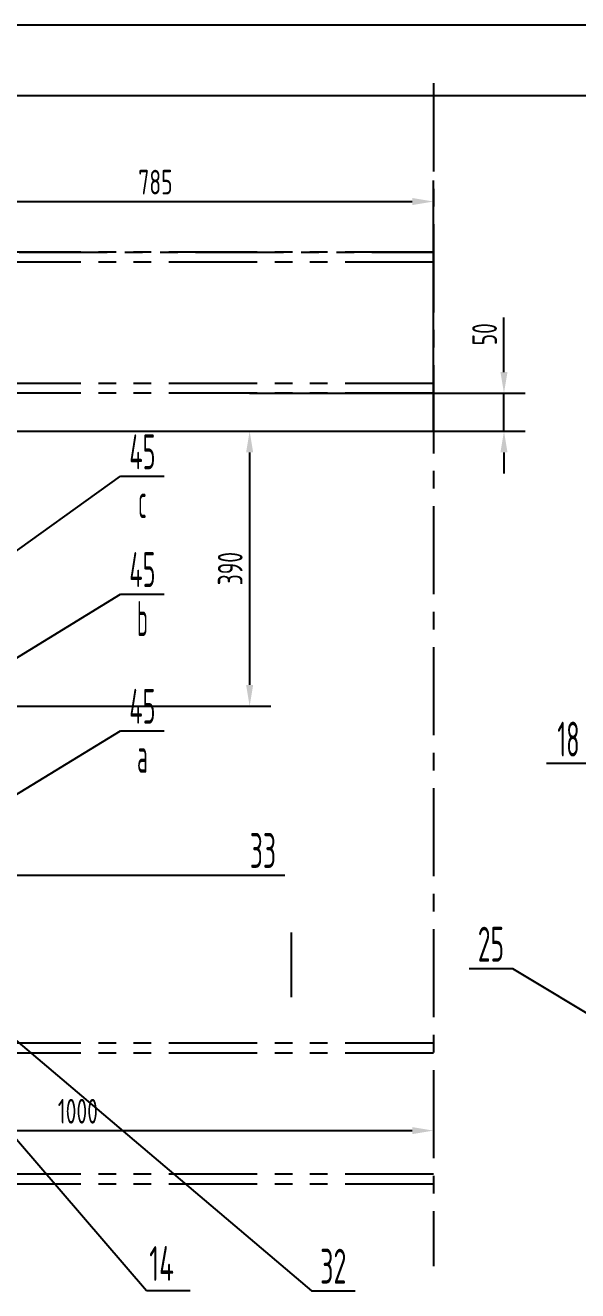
# Model space of a CAD drawing. Header units: millimetres. Extents: x 0 to 5940, y -62 to 4200.
# Drawn here: x 2488 to 3271, y 2405 to 4200 of the extents above; entities that cross this region are included whole.
import ezdxf
from ezdxf.enums import TextEntityAlignment as Align

# ---------------------------------------------------------------- set-up
doc = ezdxf.new("R2010")
doc.units = ezdxf.units.MM
doc.header["$LTSCALE"] = 100
doc.linetypes.add('G', pattern=[2, 1.25, -0.25, 0.25, -0.25])
doc.linetypes.add('K', pattern=[2.5, 1.25, -0.25, 0.25, -0.25, 0.25, -0.25])
for name, color, linetype in [('01', 7, 'Continuous'), ('02', 1, 'Continuous'), ('05', 4, 'G'), ('07', 6, 'K'), ('08', 1, 'Continuous'), ('11', 3, 'Continuous')]:
    doc.layers.add(name, color=color, linetype=linetype)
doc.styles.get("Standard").update_dxf_attribs({"font": 'isocp', "width": 0.707, "bigfont": 'intecad.shx'})

msp = doc.modelspace()

# ---------------------------------------------------------------- linework, layer by layer
at = {"layer": '01', "color": 7}
msp.add_lwpolyline([(5840, 4100), (250, 4100)], dxfattribs=at)
at = {"layer": '02', "color": 7}
for p, q in [((2337.9, 3356.3), (2622.9, 3560.2)), ((2622.9, 3560.2), (2684.9, 3560.2)), ((2113.2, 3080.2), (2622.9, 3393.1)), ((2622.9, 3393.1), (2684.9, 3393.1)), ((2357.9, 3037.2), (2622.9, 3199.2)), ((2622.9, 3199.2), (2684.9, 3199.2)), ((3288.9, 3152.6), (3226.9, 3152.6)), ((2272.5, 2994.6), (2793.8, 2994.6)), ((2793.8, 2994.6), (2855.8, 2994.6)), ((2314.9, 2895.4), (2893.5, 2404.9)), ((3179, 2861.7), (3117, 2861.7)), ((3348.8, 2759.1), (3179, 2861.7)), ((2277.2, 2850.1), (2659.5, 2405.1)), ((2659.5, 2405.1), (2721.5, 2405.1)), ((2893.5, 2404.9), (2955.5, 2404.9))]:
    msp.add_line(p, q, dxfattribs=at)
msp.add_lwpolyline([(5940, 4200), (0, 4200)], dxfattribs=at)
at = {"layer": '05', "color": 7, "linetype": 'G'}
msp.add_line((3066.5, 4117.8), (3066.5, 2439.6), dxfattribs=at)
at = {"layer": '07', "color": 7, "linetype": 'K'}
for p, q in [((979, 3878.1), (3066.5, 3878.1)), ((3066.5, 3878.1), (1291.5, 3878.1)), ((3066.5, 3864.1), (949, 3864.1)), ((3066.5, 3692.1), (949, 3692.1)), ((3066.5, 3678.1), (1291.5, 3678.1)), ((2865.2, 2821.1), (2865.2, 2913.1)), ((3066.5, 2756.1), (2119, 2756.1)), ((3066.5, 2742.1), (449, 2742.1)), ((3066.5, 2570.1), (449, 2570.1)), ((3066.5, 2556.1), (2119, 2556.1)), ((3066.5, 2556.1), (2119, 2556.1))]:
    msp.add_line(p, q, dxfattribs=at)
at = {"layer": '08', "color": 7}
for p, q in [((3066.5, 3624.2), (3066.5, 3980)), ((2308.4, 3950), (3036.5, 3950)), ((3166.5, 3708.1), (3166.5, 3785.3)), ((2805.9, 3678.1), (3196.5, 3678.1)), ((3166.5, 3624.2), (3166.5, 3678.1)), ((2278.4, 3624.2), (2835.9, 3624.2)), ((2805.9, 3624.2), (3196.5, 3624.2)), ((2805.9, 3594.2), (2805.9, 3264.2)), ((3166.5, 3594.2), (3166.5, 3564.2)), ((2278.4, 3234.2), (2835.9, 3234.2)), ((3066.5, 2696.1), (3066.5, 2602)), ((2088.3, 2632), (3036.5, 2632))]:
    msp.add_line(p, q, dxfattribs=at)
for points in [[(3036.5, 3955), (3036.5, 3945), (3066.5, 3950)], [(3161.5, 3708.1), (3171.5, 3708.1), (3166.5, 3678.1)], [(2800.9, 3594.2), (2810.9, 3594.2), (2805.9, 3624.2)], [(3161.5, 3594.2), (3171.5, 3594.2), (3166.5, 3624.2)], [(2800.9, 3264.2), (2810.9, 3264.2), (2805.9, 3234.2)], [(3036.5, 2637), (3036.5, 2627), (3066.5, 2632)]]:
    msp.add_solid(points, dxfattribs=at)

# ---------------------------------------------------------------- texts
at = {"layer": '08', "color": 7, "char_height": 35, "attachment_point": 5}
for s, insert in [('785', (2672.4, 3977.5)), ('1000', (2562.4, 2659.5))]:
    msp.add_mtext(s, dxfattribs=dict(at, insert=insert))
at = {"layer": '08', "color": 7, "char_height": 35, "attachment_point": 5, "rotation": 90}
for s, insert in [('50', (3139, 3761.7)), ('390', (2778.4, 3429.2))]:
    msp.add_mtext(s, dxfattribs=dict(at, insert=insert))
at = {"layer": '11', "color": 7}
for s, width, p, p2 in [('45', 0.540134, (2635.3, 3570.2), (2672.5, 3570.2)), ('c', 0.528276, (2648, 3500.7), (2659.8, 3500.7)), ('45', 0.540134, (2635.3, 3403.1), (2672.5, 3403.1)), ('b', 0.526103, (2646.3, 3333.6), (2661.5, 3333.6)), ('45', 0.540134, (2635.3, 3209.2), (2672.5, 3209.2)), ('18', 0.606, (3242.2, 3162.6), (3273.7, 3162.6)), ('a', 0.526103, (2646.3, 3139.7), (2661.5, 3139.7)), ('33', 0.581958, (2806.2, 3004.6), (2843.4, 3004.6)), ('25', 0.581958, (3129.4, 2871.7), (3166.6, 2871.7)), ('14', 0.614783, (2663.6, 2418.7), (2698.6, 2418.7)), ('32', 0.573679, (2905.9, 2414.9), (2943.1, 2414.9))]:
    msp.add_text(s, height=49.5, dxfattribs=dict(at, width=width)).set_placement(p, p2, align=Align.FIT)

doc.saveas('drawing.dxf')
